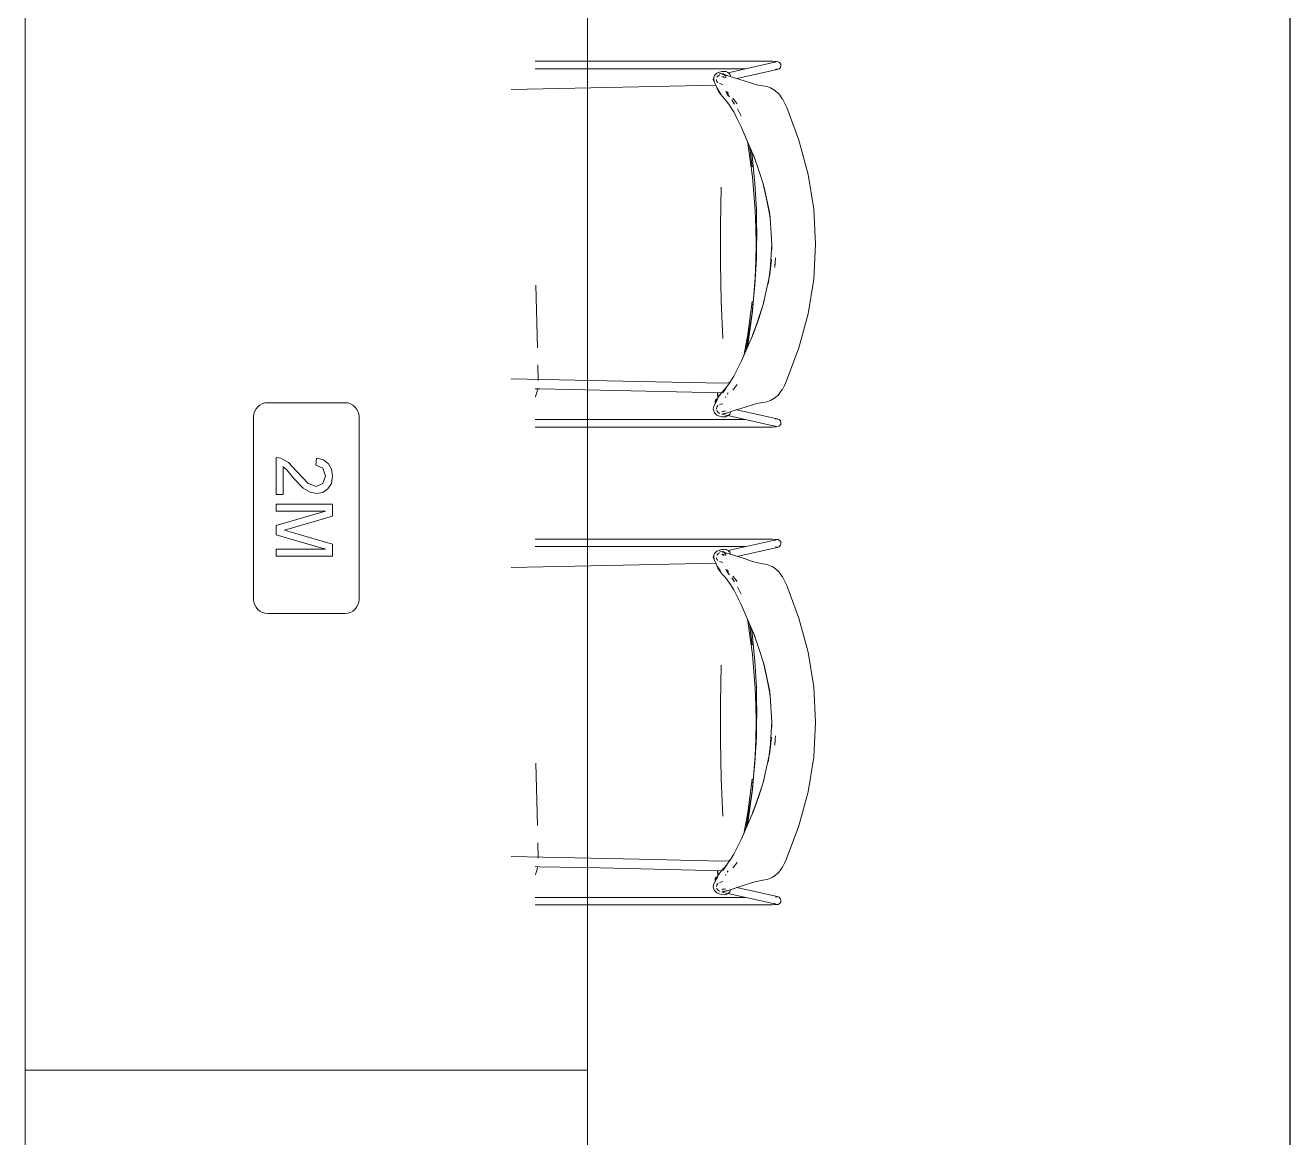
# Model space of a CAD drawing. Header units: millimetres. Extents: x 155927 to 317870, y -36033 to 97293.
# Drawn here: x 213634 to 215434, y 21722 to 23305 of the extents above; entities that cross this region are included whole.
import ezdxf

# ---------------------------------------------------------------- set-up
doc = ezdxf.new("R2010")
doc.units = ezdxf.units.MM
doc.header["$MEASUREMENT"] = 0
for name, color, linetype, lineweight in [('A-WALL', 7, 'CONTINUOUS', 9), ('G-IMPT', 8, 'CONTINUOUS', 9), ('I-FURN', 8, 'CONTINUOUS', 9)]:
    doc.layers.add(name, color=color, linetype=linetype, lineweight=lineweight)

msp = doc.modelspace()

# ---------------------------------------------------------------- linework, layer by layer
at = {"layer": 'A-WALL', "lineweight": 30}
msp.add_line((215433.8, 26805.6), (215433.8, 20199.6), dxfattribs=at)
at = {"layer": 'G-IMPT'}
for p, q in [((214359.8, 23253.6), (214684.5, 23253.6)), ((214702.9, 23252.5), (214634.7, 23237.2)), ((214684.5, 23253.6), (214690.7, 23253.6)), ((214697.9, 23253.4), (214690.7, 23253.6)), ((214703.1, 23253.1), (214697.9, 23253.4)), ((214702.9, 23252.5), (214700.7, 23251.5)), ((214700.7, 23251.5), (214700.9, 23251.7)), ((214705.6, 23252.8), (214703.1, 23253.1)), ((214705.6, 23252.8), (214707.9, 23251.6)), ((214707.9, 23251.6), (214709.4, 23249.5)), ((214659.4, 23242.8), (214359.8, 23242.8)), ((214614.7, 23231.9), (214615.2, 23233.2)), ((214615.2, 23233.2), (214618.3, 23236.4)), ((214622.5, 23237.8), (214618.3, 23236.4)), ((214618.7, 23230.8), (214620.7, 23233.1)), ((214621.3, 23233.4), (214622.9, 23234.1)), ((214622.5, 23233.8), (214621.3, 23233.4)), ((214622.2, 23236.6), (214627.8, 23235)), ((214622.2, 23236.6), (214630.1, 23234.2)), ((214622.5, 23237.8), (214625.7, 23238.8)), ((214625.5, 23235.2), (214633.6, 23233.1)), ((214625.5, 23235.2), (214632.3, 23233.4)), ((214625.7, 23238.8), (214628.5, 23238.9)), ((214628.5, 23235.8), (214626.6, 23235.4)), ((214626.9, 23235.8), (214629, 23234.4)), ((214626.9, 23235.8), (214630.1, 23234.2)), ((214627.8, 23235), (214636, 23232.4)), ((214628.5, 23238.9), (214629.8, 23239)), ((214629, 23234.4), (214630.6, 23232.6)), ((214631.5, 23238.7), (214629.8, 23239)), ((214631.6, 23230.8), (214630.6, 23232.6)), ((214631.5, 23238.7), (214634.9, 23237.1)), ((214631.5, 23238.7), (214631.8, 23238.7)), ((214631.5, 23238.7), (214634.7, 23237.2)), ((214634.9, 23237.1), (214631.8, 23238.7)), ((214633.6, 23233.1), (214632.3, 23233.4)), ((214636.5, 23235.4), (214634.7, 23237.2)), ((214634.9, 23237.1), (214634.7, 23237.2)), ((214634.7, 23237.2), (214636.8, 23235.2)), ((214636.5, 23235.4), (214634.9, 23237.1)), ((214657.2, 23225.7), (214636, 23232.4)), ((214636.9, 23235), (214636.8, 23235.2)), ((214638, 23232.7), (214636.9, 23235)), ((214638, 23232.7), (214638, 23232.6)), ((214647.1, 23228.8), (214704.4, 23241.7)), ((214702.1, 23242.4), (214704.7, 23242)), ((214702.4, 23242.3), (214704.7, 23242)), ((214704.4, 23241.7), (214707, 23242.5)), ((214707, 23242.5), (214707.2, 23242.8)), ((214709, 23244.7), (214707.2, 23242.8)), ((214709, 23244.7), (214709.8, 23246.8)), ((214709.4, 23249.5), (214709.8, 23246.8)), ((214507.6, 23216.9), (214325.8, 23213.2)), ((214617, 23219.4), (214507.6, 23216.9)), ((214613.5, 23227.6), (214614.7, 23231.9)), ((214613.5, 23227.6), (214614.8, 23224)), ((214614, 23229), (214614.8, 23224)), ((214614, 23229), (214614.5, 23224.4)), ((214614.5, 23224.4), (214617.5, 23218.4)), ((214620, 23212.3), (214617.5, 23218.4)), ((214617.9, 23227.3), (214618.1, 23225.7)), ((214618.6, 23224.8), (214618.1, 23225.7)), ((214618.6, 23224.8), (214620.1, 23223.2)), ((214621.7, 23210.5), (214619.2, 23215.1)), ((214624, 23206.8), (214619.2, 23215.1)), ((214622.1, 23221.6), (214627, 23220.2)), ((214625.6, 23232), (214628, 23230.8)), ((214625.6, 23232), (214631.1, 23230.4)), ((214626.8, 23231.8), (214628, 23230.8)), ((214626.8, 23231.8), (214628.3, 23230.3)), ((214628.3, 23230.3), (214627.4, 23231.4)), ((214669.2, 23221.8), (214657.2, 23225.7)), ((214674.8, 23220.1), (214669.2, 23221.8)), ((214674.8, 23220.1), (214684, 23218.5)), ((214684, 23218.5), (214690, 23217.4)), ((214690, 23217.4), (214695, 23215.6)), ((214696, 23215.1), (214695, 23215.6)), ((214700.2, 23212.6), (214695, 23215.6)), ((214697.3, 23214.4), (214695, 23215.6)), ((214696, 23215.1), (214700.2, 23212.6)), ((214699.8, 23212.9), (214697.3, 23214.4)), ((214620, 23212.3), (214621.9, 23209.2)), ((214621.7, 23210.5), (214624, 23206.8)), ((214621.9, 23209.2), (214626.2, 23203.8)), ((214626.2, 23203.8), (214629.1, 23200.6)), ((214632.2, 23196.8), (214629.1, 23200.6)), ((214632.8, 23207.6), (214631.1, 23210.8)), ((214631.1, 23210.8), (214633.1, 23207)), ((214632.2, 23196.8), (214637.6, 23189.5)), ((214632.8, 23207.6), (214633.1, 23207)), ((214632.8, 23207.6), (214634.1, 23205.4)), ((214632.8, 23207.6), (214634.5, 23204.8)), ((214632.9, 23209.9), (214635, 23207.5)), ((214634.1, 23205.4), (214634.5, 23204.8)), ((214636.1, 23203.2), (214634.4, 23205.7)), ((214634.4, 23205.7), (214636.4, 23202.7)), ((214636.1, 23203.2), (214636.4, 23202.7)), ((214639.7, 23198.4), (214643.7, 23192.5)), ((214639.7, 23198.4), (214642.4, 23194.4)), ((214641.5, 23200.9), (214641.9, 23200.4)), ((214647.2, 23193.1), (214641.9, 23200.4)), ((214700.2, 23212.6), (214699.8, 23212.9)), ((214700.2, 23212.6), (214702.2, 23211.1)), ((214702.2, 23211.1), (214704.1, 23209.4)), ((214704.7, 23208.9), (214704.1, 23209.4)), ((214704.7, 23208.9), (214706.5, 23207)), ((214708.2, 23205), (214706.5, 23207)), ((214708.2, 23205), (214711.6, 23200.1)), ((214711.8, 23199.8), (214711.6, 23200.1)), ((214711.8, 23199.8), (214714.9, 23194.2)), ((214637.1, 23190.2), (214637.6, 23189.5)), ((214637.1, 23190.2), (214642.5, 23181.3)), ((214643.7, 23192.5), (214642.4, 23194.4)), ((214647.9, 23170.8), (214642.5, 23181.3)), ((214647.7, 23185.6), (214653.2, 23175.3)), ((214647.7, 23185.6), (214648.2, 23184.7)), ((214653.2, 23175.3), (214648.2, 23184.7)), ((214717.9, 23187.7), (214714.9, 23194.2)), ((214735.4, 23141), (214717.9, 23187.7)), ((214653.2, 23160.2), (214647.9, 23170.8)), ((214653.2, 23160.2), (214673.1, 23113.8)), ((214662.8, 23136.5), (214662.3, 23139.1)), ((214669.2, 23089.2), (214662.8, 23136.5)), ((214664.9, 23132.9), (214669, 23103.2)), ((214664.9, 23132.9), (214669, 23103.2)), ((214667.4, 23127), (214668.6, 23119.4)), ((214735.4, 23141), (214748.4, 23092.5)), ((214672.7, 23079.6), (214668.6, 23119.4)), ((214679.1, 23095.2), (214670.5, 23120.3)), ((214670.5, 23120.3), (214673.1, 23113.8)), ((214669.2, 23089.2), (214673, 23041.3)), ((214679.1, 23095.2), (214684.3, 23079)), ((214748.4, 23092.5), (214756.5, 23043.1)), ((214624.8, 23074.2), (214623.8, 23020.3)), ((214672.7, 23079.6), (214674.8, 23042.6)), ((214686.5, 23072.1), (214684.3, 23079)), ((214684.6, 23079.1), (214686.5, 23072.1)), ((214684.6, 23079.1), (214693.9, 23036.6)), ((214693.5, 23036.6), (214686.5, 23072.1)), ((214686.5, 23072.1), (214693.9, 23036.6)), ((214673, 23041.3), (214673.9, 23017.3)), ((214675.1, 23026.3), (214674.8, 23042.6)), ((214694.6, 23030.2), (214693.5, 23036.6)), ((214759.1, 22993.2), (214756.5, 23043.1)), ((214623.8, 22966.2), (214623.8, 23020.3)), ((214674.3, 22993.2), (214673.9, 23017.3)), ((214675.1, 23026.3), (214675.5, 23007.4)), ((214694.4, 23030.2), (214694.1, 23034.3)), ((214694.6, 23030.2), (214694.2, 23033.7)), ((214694.4, 23030.2), (214696.8, 22993.2)), ((214675.1, 22988.6), (214675.5, 23007.4)), ((214673.9, 22969.1), (214674.3, 22993.2)), ((214674.8, 22972.3), (214675.1, 22988.6)), ((214696.9, 22993.2), (214694.6, 22956.3)), ((214696.9, 22993.2), (214696.8, 22985.8)), ((214696.8, 22993.2), (214696.8, 22985.8)), ((214759.1, 22993.2), (214756.5, 22943.3)), ((214623.8, 22966.2), (214624.8, 22912.3)), ((214672.7, 22935.2), (214674.8, 22972.3)), ((214673, 22945.1), (214673.9, 22969.1)), ((214693.9, 22949.8), (214696.3, 22971.5)), ((214696.3, 22971.5), (214695.1, 22961.2)), ((214701.1, 22960.1), (214701.8, 22973.7)), ((214701.6, 22969.8), (214701.1, 22960.1)), ((214673, 22945.1), (214669.2, 22897.3)), ((214693.9, 22949.8), (214684.6, 22907.3)), ((214691.4, 22936.1), (214693.5, 22950.2)), ((214693.5, 22950.2), (214695.1, 22961.2)), ((214693.9, 22949.8), (214695.1, 22961.2)), ((214694.6, 22956.3), (214695.1, 22961.2)), ((214363.2, 22845.8), (214361.1, 22934.7)), ((214668.6, 22895.5), (214672.7, 22935.2)), ((214691.4, 22936.1), (214692.7, 22943.2)), ((214748.4, 22893.9), (214756.5, 22943.3)), ((214626.9, 22859.1), (214624.8, 22912.3)), ((214662.5, 22864.5), (214669, 22911.7)), ((214669, 22911.7), (214662.5, 22864.4)), ((214686, 22912.5), (214684.4, 22907.3)), ((214684.6, 22907.3), (214686, 22912.5)), ((214662.7, 22856.3), (214668.6, 22895.5)), ((214669.2, 22897.3), (214662.8, 22850)), ((214670.5, 22866.2), (214684.6, 22907.3)), ((214684.6, 22907.3), (214678.5, 22887.6)), ((214678.5, 22887.6), (214684.4, 22907.3)), ((214748.4, 22893.9), (214735.4, 22845.5)), ((214670.4, 22866.2), (214678.5, 22887.6)), ((214670.5, 22866.2), (214678.5, 22887.6)), ((214670.5, 22866.2), (214653.3, 22826.2)), ((214662.5, 22864.5), (214656.8, 22834.3)), ((214656.8, 22834.3), (214662.5, 22864.4)), ((214662.7, 22856.3), (214659.8, 22841.2)), ((214668.3, 22860.4), (214670.5, 22866.2)), ((214668.3, 22860.4), (214670.4, 22866.2)), ((214662.8, 22850), (214662.2, 22846.8)), ((214735.4, 22845.5), (214717.8, 22798.6)), ((214364.2, 22799.3), (214363.7, 22821.5)), ((214647.9, 22815.6), (214653.2, 22826.2)), ((214657.4, 22835.5), (214653.2, 22826.2)), ((214657.4, 22835.5), (214653.3, 22826.2)), ((214325.6, 22801.7), (214507.6, 22798)), ((214642.5, 22805.2), (214637.1, 22796.2)), ((214647.9, 22815.6), (214642.5, 22805.2)), ((214360.1, 22787.4), (214366.4, 22787.3)), ((214363, 22783.3), (214361.1, 22777.7)), ((214363.5, 22787.4), (214363, 22783.3)), ((214366.4, 22787.3), (214452.9, 22785.5)), ((214625.9, 22781.6), (214452.9, 22785.5)), ((214626.4, 22795.3), (214507.6, 22798)), ((214621.9, 22777.2), (214626.2, 22782.7)), ((214629.1, 22785.9), (214626.2, 22782.7)), ((214634.8, 22795.8), (214626.4, 22795.3)), ((214627.1, 22781.8), (214632.7, 22790.1)), ((214627.1, 22781.8), (214632.2, 22789.6)), ((214629.1, 22785.9), (214632.7, 22790.1)), ((214632.2, 22789.6), (214637.6, 22796.9)), ((214637.7, 22796.4), (214634.8, 22795.8)), ((214637.6, 22796.9), (214637.1, 22796.2)), ((214641.5, 22785.5), (214641.9, 22786)), ((214641.9, 22786), (214647.2, 22793.3)), ((214711.6, 22786.3), (214708.2, 22781.5)), ((214711.6, 22786.3), (214711.8, 22786.6)), ((214714.9, 22792.3), (214711.8, 22786.6)), ((214717.8, 22798.6), (214714.9, 22792.3)), ((214361.1, 22777.7), (214360.2, 22775.6)), ((214614.4, 22762.9), (214618.8, 22771.3)), ((214620, 22774.1), (214617.8, 22769.3)), ((214617.8, 22769.3), (214618.8, 22771.3)), ((214619.5, 22781.8), (214619.8, 22773.8)), ((214620.2, 22774.5), (214619.9, 22781.8)), ((214620.2, 22774.5), (214619.9, 22781.8)), ((214620, 22774.1), (214621.9, 22777.2)), ((214622.2, 22764.9), (214627, 22766.2)), ((214631.4, 22776.3), (214630.8, 22774.9)), ((214633.1, 22779.5), (214634.1, 22781.1)), ((214634.5, 22781.6), (214634.1, 22781.1)), ((214657.2, 22760.8), (214669.2, 22764.6)), ((214674.8, 22766.3), (214669.2, 22764.6)), ((214684, 22767.9), (214674.8, 22766.3)), ((214684, 22767.9), (214690, 22769)), ((214695, 22770.8), (214690, 22769)), ((214695, 22770.8), (214697.3, 22772)), ((214699.8, 22773.6), (214697.3, 22772)), ((214700.2, 22773.8), (214699.8, 22773.6)), ((214700.2, 22773.8), (214702.2, 22775.3)), ((214702.2, 22775.3), (214704.7, 22777.5)), ((214704.7, 22777.5), (214706.5, 22779.4)), ((214708.2, 22781.5), (214706.5, 22779.4)), ((214614.4, 22762.9), (214613.5, 22758.8)), ((214614.7, 22754.6), (214613.5, 22758.8)), ((214615.2, 22753.2), (214614.7, 22754.6)), ((214618.3, 22750), (214615.2, 22753.2)), ((214617.8, 22758.5), (214617.9, 22759.1)), ((214618.3, 22761.1), (214617.9, 22759.1)), ((214618.6, 22761.7), (214618.3, 22761.1)), ((214619.5, 22755), (214618.3, 22756.6)), ((214618.3, 22756.6), (214619.1, 22755.5)), ((214618.3, 22750), (214622.5, 22748.6)), ((214618.5, 22756), (214620.7, 22753.4)), ((214618.6, 22761.7), (214620.2, 22763.5)), ((214619.5, 22755), (214619.1, 22755.5)), ((214622.5, 22752.6), (214621.3, 22753.1)), ((214623, 22752.3), (214621.3, 22753.1)), ((214625.7, 22747.7), (214622.5, 22748.6)), ((214625.5, 22754.5), (214631.1, 22756)), ((214625.5, 22754.5), (214627.6, 22755.4)), ((214625.5, 22751.3), (214633.6, 22753.3)), ((214633, 22753.1), (214625.5, 22751.3)), ((214625.7, 22747.7), (214629.8, 22747.4)), ((214626.5, 22751.1), (214628.5, 22750.7)), ((214627.9, 22755.7), (214626.8, 22754.7)), ((214626.8, 22754.7), (214627.6, 22755.4)), ((214630.1, 22752.2), (214626.9, 22750.7)), ((214629, 22752), (214626.9, 22750.7)), ((214627.9, 22755.7), (214627.3, 22755)), ((214627.8, 22751.4), (214633.6, 22753.3)), ((214630.1, 22752.2), (214627.8, 22751.4)), ((214631.5, 22747.7), (214629.8, 22747.4)), ((214629.9, 22750.3), (214702.9, 22733.9)), ((214631.5, 22747.7), (214631.8, 22747.8)), ((214631.8, 22747.8), (214634.7, 22749.2)), ((214633, 22753.1), (214644.7, 22756.9)), ((214634.9, 22749.4), (214634.7, 22749.2)), ((214634.9, 22749.4), (214636.8, 22751.3)), ((214638, 22753.8), (214636.8, 22751.3)), ((214638, 22753.7), (214636.8, 22751.3)), ((214636.9, 22751.5), (214636.8, 22751.3)), ((214636.9, 22751.5), (214638, 22753.8)), ((214638, 22753.7), (214638, 22753.8)), ((214644.7, 22756.9), (214657.2, 22760.8)), ((214704.4, 22744.7), (214646.9, 22757.6)), ((214360.1, 22743.7), (214659.4, 22743.7)), ((214360.1, 22732.8), (214684.5, 22732.8)), ((214690.7, 22732.9), (214684.5, 22732.8)), ((214690.7, 22732.9), (214697.9, 22733)), ((214697.9, 22733), (214703.1, 22733.3)), ((214702.9, 22733.9), (214700.7, 22734.9)), ((214700.9, 22734.7), (214700.7, 22734.9)), ((214702.1, 22744), (214704.7, 22744.5)), ((214702.4, 22744.2), (214704.7, 22744.5)), ((214703.1, 22733.3), (214705.6, 22733.6)), ((214704.4, 22744.7), (214707, 22743.9)), ((214705.6, 22733.6), (214707.9, 22734.8)), ((214708.7, 22742.1), (214707, 22743.9)), ((214707, 22743.9), (214707.2, 22743.6)), ((214707.9, 22734.8), (214709.4, 22737)), ((214708.7, 22742.1), (214709, 22741.8)), ((214709.8, 22739.6), (214709, 22741.8)), ((214709.8, 22739.6), (214709.4, 22737)), ((214359.8, 22573.6), (214684.5, 22573.6)), ((214702.9, 22572.5), (214634.7, 22557.2)), ((214684.5, 22573.6), (214690.7, 22573.6)), ((214697.9, 22573.4), (214690.7, 22573.6)), ((214703.1, 22573.1), (214697.9, 22573.4)), ((214702.9, 22572.5), (214700.7, 22571.5)), ((214700.7, 22571.5), (214700.9, 22571.7)), ((214705.6, 22572.8), (214703.1, 22573.1)), ((214705.6, 22572.8), (214707.9, 22571.6)), ((214707.9, 22571.6), (214709.4, 22569.5)), ((214709, 22564.7), (214709.8, 22566.8)), ((214709.4, 22569.5), (214709.8, 22566.8)), ((214659.4, 22562.8), (214359.8, 22562.8)), ((214613.5, 22547.6), (214614.7, 22551.9)), ((214614, 22549), (214614.8, 22544)), ((214614, 22549), (214614.5, 22544.4)), ((214614.7, 22551.9), (214615.2, 22553.2)), ((214615.2, 22553.2), (214618.3, 22556.4)), ((214622.5, 22557.8), (214618.3, 22556.4)), ((214618.7, 22550.8), (214620.7, 22553.1)), ((214621.3, 22553.4), (214622.9, 22554.1)), ((214622.5, 22553.8), (214621.3, 22553.4)), ((214622.2, 22556.6), (214627.8, 22555)), ((214622.2, 22556.6), (214630.1, 22554.2)), ((214622.5, 22557.8), (214625.7, 22558.8)), ((214625.5, 22555.2), (214633.6, 22553.1)), ((214625.5, 22555.2), (214632.3, 22553.4)), ((214625.6, 22552), (214628, 22550.8)), ((214625.6, 22552), (214631.1, 22550.4)), ((214625.7, 22558.8), (214628.5, 22558.9)), ((214628.5, 22555.8), (214626.6, 22555.4)), ((214626.8, 22551.8), (214628, 22550.8)), ((214626.8, 22551.8), (214628.3, 22550.3)), ((214626.9, 22555.8), (214629, 22554.4)), ((214626.9, 22555.8), (214630.1, 22554.2)), ((214628.3, 22550.3), (214627.4, 22551.4)), ((214627.8, 22555), (214636, 22552.4)), ((214628.5, 22558.9), (214629.8, 22559)), ((214629, 22554.4), (214630.6, 22552.6)), ((214631.5, 22558.7), (214629.8, 22559)), ((214631.6, 22550.8), (214630.6, 22552.6)), ((214631.5, 22558.7), (214634.9, 22557.1)), ((214631.5, 22558.7), (214631.8, 22558.7)), ((214631.5, 22558.7), (214634.7, 22557.2)), ((214634.9, 22557.1), (214631.8, 22558.7)), ((214633.6, 22553.1), (214632.3, 22553.4)), ((214636.5, 22555.4), (214634.7, 22557.2)), ((214634.9, 22557.1), (214634.7, 22557.2)), ((214634.7, 22557.2), (214636.8, 22555.2)), ((214636.5, 22555.4), (214634.9, 22557.1)), ((214657.2, 22545.7), (214636, 22552.4)), ((214636.9, 22555), (214636.8, 22555.2)), ((214638, 22552.7), (214636.9, 22555)), ((214638, 22552.7), (214638, 22552.6)), ((214647.1, 22548.8), (214704.4, 22561.7)), ((214702.1, 22562.4), (214704.7, 22562)), ((214702.4, 22562.3), (214704.7, 22562)), ((214704.4, 22561.7), (214707, 22562.5)), ((214707, 22562.5), (214707.2, 22562.8)), ((214709, 22564.7), (214707.2, 22562.8)), ((214507.6, 22536.9), (214325.8, 22533.2)), ((214617, 22539.4), (214507.6, 22536.9)), ((214613.5, 22547.6), (214614.8, 22544)), ((214614.5, 22544.4), (214617.5, 22538.4)), ((214620, 22532.3), (214617.5, 22538.4)), ((214617.9, 22547.3), (214618.1, 22545.7)), ((214618.6, 22544.8), (214618.1, 22545.7)), ((214618.6, 22544.8), (214620.1, 22543.2)), ((214621.7, 22530.5), (214619.2, 22535.1)), ((214624, 22526.8), (214619.2, 22535.1)), ((214620, 22532.3), (214621.9, 22529.2)), ((214621.7, 22530.5), (214624, 22526.8)), ((214622.1, 22541.6), (214627, 22540.2)), ((214632.8, 22527.6), (214631.1, 22530.8)), ((214631.1, 22530.8), (214633.1, 22527)), ((214669.2, 22541.8), (214657.2, 22545.7)), ((214674.8, 22540.1), (214669.2, 22541.8)), ((214674.8, 22540.1), (214684, 22538.5)), ((214684, 22538.5), (214690, 22537.4)), ((214690, 22537.4), (214695, 22535.6)), ((214696, 22535.1), (214695, 22535.6)), ((214700.2, 22532.6), (214695, 22535.6)), ((214697.3, 22534.4), (214695, 22535.6)), ((214696, 22535.1), (214700.2, 22532.6)), ((214699.8, 22532.9), (214697.3, 22534.4)), ((214700.2, 22532.6), (214699.8, 22532.9)), ((214700.2, 22532.6), (214702.2, 22531.1)), ((214702.2, 22531.1), (214704.1, 22529.4)), ((214621.9, 22529.2), (214626.2, 22523.8)), ((214626.2, 22523.8), (214629.1, 22520.6)), ((214632.2, 22516.8), (214629.1, 22520.6)), ((214632.2, 22516.8), (214637.6, 22509.5)), ((214632.8, 22527.6), (214633.1, 22527)), ((214632.8, 22527.6), (214634.1, 22525.4)), ((214632.8, 22527.6), (214634.5, 22524.8)), ((214632.9, 22529.9), (214635, 22527.5)), ((214634.1, 22525.4), (214634.5, 22524.8)), ((214636.1, 22523.2), (214634.4, 22525.7)), ((214634.4, 22525.7), (214636.4, 22522.7)), ((214636.1, 22523.2), (214636.4, 22522.7)), ((214639.7, 22518.4), (214643.7, 22512.5)), ((214639.7, 22518.4), (214642.4, 22514.4)), ((214641.5, 22520.9), (214641.9, 22520.4)), ((214647.2, 22513.1), (214641.9, 22520.4)), ((214643.7, 22512.5), (214642.4, 22514.4)), ((214704.7, 22528.9), (214704.1, 22529.4)), ((214704.7, 22528.9), (214706.5, 22527)), ((214708.2, 22525), (214706.5, 22527)), ((214708.2, 22525), (214711.6, 22520.1)), ((214711.8, 22519.8), (214711.6, 22520.1)), ((214711.8, 22519.8), (214714.9, 22514.2)), ((214717.9, 22507.7), (214714.9, 22514.2)), ((214637.1, 22510.2), (214637.6, 22509.5)), ((214637.1, 22510.2), (214642.5, 22501.3)), ((214647.9, 22490.8), (214642.5, 22501.3)), ((214647.7, 22505.6), (214653.2, 22495.3)), ((214647.7, 22505.6), (214648.2, 22504.7)), ((214653.2, 22495.3), (214648.2, 22504.7)), ((214735.4, 22461), (214717.9, 22507.7)), ((214653.2, 22480.2), (214647.9, 22490.8)), ((214653.2, 22480.2), (214673.1, 22433.8)), ((214662.8, 22456.5), (214662.3, 22459.1)), ((214735.4, 22461), (214748.4, 22412.5)), ((214669.2, 22409.2), (214662.8, 22456.5)), ((214664.9, 22452.9), (214669, 22423.2)), ((214664.9, 22452.9), (214669, 22423.2)), ((214667.4, 22447), (214668.6, 22439.4)), ((214672.7, 22399.6), (214668.6, 22439.4)), ((214679.1, 22415.2), (214670.5, 22440.3)), ((214670.5, 22440.3), (214673.1, 22433.8)), ((214669.2, 22409.2), (214673, 22361.3)), ((214679.1, 22415.2), (214684.3, 22399)), ((214748.4, 22412.5), (214756.5, 22363.1)), ((214624.8, 22394.2), (214623.8, 22340.3)), ((214672.7, 22399.6), (214674.8, 22362.6)), ((214686.5, 22392.1), (214684.3, 22399)), ((214684.6, 22399.1), (214686.5, 22392.1)), ((214684.6, 22399.1), (214693.9, 22356.6)), ((214693.5, 22356.6), (214686.5, 22392.1)), ((214686.5, 22392.1), (214693.9, 22356.6)), ((214673, 22361.3), (214673.9, 22337.3)), ((214675.1, 22346.3), (214674.8, 22362.6)), ((214694.6, 22350.2), (214693.5, 22356.6)), ((214694.4, 22350.2), (214694.1, 22354.3)), ((214694.6, 22350.2), (214694.2, 22353.7)), ((214759.1, 22313.2), (214756.5, 22363.1)), ((214623.8, 22286.2), (214623.8, 22340.3)), ((214674.3, 22313.2), (214673.9, 22337.3)), ((214675.1, 22346.3), (214675.5, 22327.4)), ((214694.4, 22350.2), (214696.8, 22313.2)), ((214675.1, 22308.6), (214675.5, 22327.4)), ((214673.9, 22289.1), (214674.3, 22313.2)), ((214674.8, 22292.3), (214675.1, 22308.6)), ((214696.9, 22313.2), (214694.6, 22276.3)), ((214696.9, 22313.2), (214696.8, 22305.8)), ((214696.8, 22313.2), (214696.8, 22305.8)), ((214759.1, 22313.2), (214756.5, 22263.3)), ((214623.8, 22286.2), (214624.8, 22232.3)), ((214672.7, 22255.2), (214674.8, 22292.3)), ((214673, 22265.1), (214673.9, 22289.1)), ((214693.5, 22270.2), (214695.1, 22281.2)), ((214693.9, 22269.8), (214696.3, 22291.5)), ((214693.9, 22269.8), (214695.1, 22281.2)), ((214694.6, 22276.3), (214695.1, 22281.2)), ((214696.3, 22291.5), (214695.1, 22281.2)), ((214701.1, 22280.1), (214701.8, 22293.7)), ((214701.6, 22289.8), (214701.1, 22280.1)), ((214673, 22265.1), (214669.2, 22217.3)), ((214693.9, 22269.8), (214684.6, 22227.3)), ((214691.4, 22256.1), (214693.5, 22270.2)), ((214691.4, 22256.1), (214692.7, 22263.2)), ((214748.4, 22213.9), (214756.5, 22263.3)), ((214363.2, 22165.8), (214361.1, 22254.7)), ((214668.6, 22215.5), (214672.7, 22255.2)), ((214626.9, 22179.1), (214624.8, 22232.3)), ((214662.5, 22184.5), (214669, 22231.7)), ((214669, 22231.7), (214662.5, 22184.4)), ((214670.5, 22186.2), (214684.6, 22227.3)), ((214684.6, 22227.3), (214678.5, 22207.6)), ((214678.5, 22207.6), (214684.4, 22227.3)), ((214686, 22232.5), (214684.4, 22227.3)), ((214684.6, 22227.3), (214686, 22232.5)), ((214662.7, 22176.3), (214668.6, 22215.5)), ((214669.2, 22217.3), (214662.8, 22170)), ((214670.4, 22186.2), (214678.5, 22207.6)), ((214670.5, 22186.2), (214678.5, 22207.6)), ((214748.4, 22213.9), (214735.4, 22165.5)), ((214670.5, 22186.2), (214653.3, 22146.2)), ((214662.5, 22184.5), (214656.8, 22154.3)), ((214656.8, 22154.3), (214662.5, 22184.4)), ((214662.7, 22176.3), (214659.8, 22161.2)), ((214668.3, 22180.4), (214670.5, 22186.2)), ((214668.3, 22180.4), (214670.4, 22186.2)), ((214657.4, 22155.5), (214653.2, 22146.2)), ((214657.4, 22155.5), (214653.3, 22146.2)), ((214662.8, 22170), (214662.2, 22166.8)), ((214735.4, 22165.5), (214717.8, 22118.6)), ((214364.2, 22119.3), (214363.7, 22141.5)), ((214647.9, 22135.6), (214642.5, 22125.2)), ((214647.9, 22135.6), (214653.2, 22146.2)), ((214325.6, 22121.7), (214507.6, 22118)), ((214626.4, 22115.3), (214507.6, 22118)), ((214632.2, 22109.6), (214637.6, 22116.9)), ((214642.5, 22125.2), (214637.1, 22116.2)), ((214637.6, 22116.9), (214637.1, 22116.2)), ((214717.8, 22118.6), (214714.9, 22112.3)), ((214360.1, 22107.4), (214366.4, 22107.3)), ((214363, 22103.3), (214361.1, 22097.7)), ((214363.5, 22107.4), (214363, 22103.3)), ((214366.4, 22107.3), (214452.9, 22105.5)), ((214625.9, 22101.6), (214452.9, 22105.5)), ((214619.5, 22101.8), (214619.8, 22093.8)), ((214620.2, 22094.5), (214619.9, 22101.8)), ((214620.2, 22094.5), (214619.9, 22101.8)), ((214621.9, 22097.2), (214626.2, 22102.7)), ((214629.1, 22105.9), (214626.2, 22102.7)), ((214634.8, 22115.8), (214626.4, 22115.3)), ((214627.1, 22101.8), (214632.7, 22110.1)), ((214627.1, 22101.8), (214632.2, 22109.6)), ((214629.1, 22105.9), (214632.7, 22110.1)), ((214633.1, 22099.5), (214634.1, 22101.1)), ((214634.5, 22101.6), (214634.1, 22101.1)), ((214637.7, 22116.4), (214634.8, 22115.8)), ((214641.5, 22105.5), (214641.9, 22106)), ((214641.9, 22106), (214647.2, 22113.3)), ((214704.7, 22097.5), (214706.5, 22099.4)), ((214708.2, 22101.5), (214706.5, 22099.4)), ((214711.6, 22106.3), (214708.2, 22101.5)), ((214711.6, 22106.3), (214711.8, 22106.6)), ((214714.9, 22112.3), (214711.8, 22106.6)), ((214361.1, 22097.7), (214360.2, 22095.6)), ((214614.4, 22082.9), (214613.5, 22078.8)), ((214614.4, 22082.9), (214618.8, 22091.3)), ((214620, 22094.1), (214617.8, 22089.3)), ((214617.8, 22089.3), (214618.8, 22091.3)), ((214618.3, 22081.1), (214617.9, 22079.1)), ((214618.6, 22081.7), (214618.3, 22081.1)), ((214618.6, 22081.7), (214620.2, 22083.5)), ((214620, 22094.1), (214621.9, 22097.2)), ((214622.2, 22084.9), (214627, 22086.2)), ((214631.4, 22096.3), (214630.8, 22094.9)), ((214644.7, 22076.9), (214657.2, 22080.8)), ((214657.2, 22080.8), (214669.2, 22084.6)), ((214674.8, 22086.3), (214669.2, 22084.6)), ((214684, 22087.9), (214674.8, 22086.3)), ((214684, 22087.9), (214690, 22089)), ((214695, 22090.8), (214690, 22089)), ((214695, 22090.8), (214697.3, 22092)), ((214699.8, 22093.6), (214697.3, 22092)), ((214700.2, 22093.8), (214699.8, 22093.6)), ((214700.2, 22093.8), (214702.2, 22095.3)), ((214702.2, 22095.3), (214704.7, 22097.5)), ((214360.1, 22063.7), (214659.4, 22063.7)), ((214614.7, 22074.6), (214613.5, 22078.8)), ((214615.2, 22073.2), (214614.7, 22074.6)), ((214618.3, 22070), (214615.2, 22073.2)), ((214617.8, 22078.5), (214617.9, 22079.1)), ((214619.5, 22075), (214618.3, 22076.6)), ((214618.3, 22076.6), (214619.1, 22075.5)), ((214618.3, 22070), (214622.5, 22068.6)), ((214618.5, 22076), (214620.7, 22073.4)), ((214619.5, 22075), (214619.1, 22075.5)), ((214622.5, 22072.6), (214621.3, 22073.1)), ((214623, 22072.3), (214621.3, 22073.1)), ((214625.7, 22067.7), (214622.5, 22068.6)), ((214625.5, 22074.5), (214631.1, 22076)), ((214625.5, 22074.5), (214627.6, 22075.4)), ((214625.5, 22071.3), (214633.6, 22073.3)), ((214633, 22073.1), (214625.5, 22071.3)), ((214625.7, 22067.7), (214629.8, 22067.4)), ((214626.5, 22071.1), (214628.5, 22070.7)), ((214627.9, 22075.7), (214626.8, 22074.7)), ((214626.8, 22074.7), (214627.6, 22075.4)), ((214630.1, 22072.2), (214626.9, 22070.7)), ((214629, 22072), (214626.9, 22070.7)), ((214627.9, 22075.7), (214627.3, 22075)), ((214627.8, 22071.4), (214633.6, 22073.3)), ((214630.1, 22072.2), (214627.8, 22071.4)), ((214631.5, 22067.7), (214629.8, 22067.4)), ((214629.9, 22070.3), (214702.9, 22053.9)), ((214631.5, 22067.7), (214631.8, 22067.8)), ((214631.8, 22067.8), (214634.7, 22069.2)), ((214633, 22073.1), (214644.7, 22076.9)), ((214634.9, 22069.4), (214634.7, 22069.2)), ((214634.9, 22069.4), (214636.8, 22071.3)), ((214638, 22073.8), (214636.8, 22071.3)), ((214638, 22073.7), (214636.8, 22071.3)), ((214636.9, 22071.5), (214636.8, 22071.3)), ((214636.9, 22071.5), (214638, 22073.8)), ((214638, 22073.7), (214638, 22073.8)), ((214704.4, 22064.7), (214646.9, 22077.6)), ((214702.1, 22064), (214704.7, 22064.5)), ((214702.4, 22064.2), (214704.7, 22064.5)), ((214704.4, 22064.7), (214707, 22063.9)), ((214708.7, 22062.1), (214707, 22063.9)), ((214707, 22063.9), (214707.2, 22063.6)), ((214360.1, 22052.8), (214684.5, 22052.8)), ((214690.7, 22052.9), (214684.5, 22052.8)), ((214690.7, 22052.9), (214697.9, 22053)), ((214697.9, 22053), (214703.1, 22053.3)), ((214702.9, 22053.9), (214700.7, 22054.9)), ((214700.9, 22054.7), (214700.7, 22054.9)), ((214703.1, 22053.3), (214705.6, 22053.6)), ((214705.6, 22053.6), (214707.9, 22054.8)), ((214707.9, 22054.8), (214709.4, 22057)), ((214708.7, 22062.1), (214709, 22061.8)), ((214709.8, 22059.6), (214709, 22061.8)), ((214709.8, 22059.6), (214709.4, 22057))]:
    msp.add_line(p, q, dxfattribs=at)
at = {"layer": 'I-FURN'}
for p, q in [((213634.3, 23417.7), (213634.3, 21817.6)), ((214434.3, 21817.6), (214434.3, 23417.7)), ((214089.3, 22767.6), (213979.3, 22767.6)), ((214618.5, 22773), (214615.9, 22768)), ((214615.9, 22768), (214617.6, 22772.2)), ((214615.9, 22768), (214616.8, 22771.3)), ((214615.9, 22768), (214616.3, 22770.2)), ((214615.9, 22768), (214616, 22769.1)), ((214616.5, 22766.4), (214615.9, 22768)), ((214616, 22769.1), (214616.3, 22770.2)), ((214616.3, 22770.2), (214616.8, 22771.3)), ((214617.6, 22772.2), (214616.8, 22771.3)), ((214618.5, 22773), (214617.6, 22772.2)), ((214618.5, 22773), (214617.8, 22769.2)), ((214618.5, 22773), (214618.3, 22770.4)), ((214618.5, 22773), (214619.7, 22773.2)), ((214618.5, 22773), (214618.8, 22771.6)), ((214618.5, 22773), (214618.5, 22771)), ((214618.5, 22773), (214618.7, 22771.3)), ((213959.3, 22747.6), (213959.3, 22487.6)), ((214109.3, 22487.6), (214109.3, 22747.6)), ((213998, 22688.7), (213991.1, 22689.8)), ((213991.1, 22689.8), (213991.1, 22637.1)), ((214008.7, 22682.6), (213998, 22688.7)), ((214001.1, 22637.1), (214001.1, 22676.5)), ((214001.1, 22676.5), (214006.3, 22672)), ((214020.3, 22670), (214008.7, 22682.6)), ((214048.9, 22688.6), (214047.6, 22678.5)), ((214047.6, 22678.5), (214057.8, 22674.3)), ((214058.6, 22686.1), (214048.9, 22688.6)), ((214065.7, 22680.8), (214058.6, 22686.1)), ((214070, 22673), (214065.7, 22680.8)), ((214006.3, 22672), (214015.9, 22660.4)), ((214015.9, 22660.4), (214029.7, 22646)), ((214037.1, 22652.7), (214020.3, 22670)), ((214061.4, 22663.1), (214057.7, 22652.5)), ((214057.8, 22674.3), (214061.4, 22663.1)), ((214069.9, 22652.8), (214071.5, 22662.9)), ((214071.5, 22662.9), (214070, 22673)), ((214029.7, 22646), (214039.5, 22640.1)), ((214048.5, 22648.4), (214037.1, 22652.7)), ((214039.5, 22640.1), (214049.1, 22638.3)), ((214057.7, 22652.5), (214048.5, 22648.4)), ((214049.1, 22638.3), (214057.8, 22640)), ((214057.8, 22640), (214065, 22644.9)), ((214065, 22644.9), (214069.9, 22652.8)), ((213991.1, 22637.1), (214001.1, 22637.1)), ((213991.1, 22623.3), (213991.1, 22613.2)), ((214071.5, 22623.3), (213991.1, 22623.3)), ((214071.5, 22606), (214071.5, 22623.3)), ((213991.1, 22613.2), (214061.4, 22613.2)), ((214061.4, 22613.2), (213991.1, 22593)), ((214014.8, 22589.5), (214071.5, 22606)), ((213991.1, 22593), (213991.1, 22579.4)), ((214003, 22586.2), (214014.8, 22589.5)), ((214015.8, 22582.6), (214003, 22586.2)), ((213991.1, 22579.4), (214061.4, 22559.2)), ((214071.5, 22566.5), (214015.8, 22582.6)), ((214061.4, 22559.2), (213991.1, 22559.2)), ((213991.1, 22559.2), (213991.1, 22549.2)), ((213991.1, 22549.2), (214071.5, 22549.2)), ((214071.5, 22549.2), (214071.5, 22566.5)), ((213979.3, 22467.6), (214089.3, 22467.6)), ((214618.5, 22093), (214615.9, 22088)), ((214615.9, 22088), (214617.6, 22092.2)), ((214615.9, 22088), (214616.8, 22091.3)), ((214615.9, 22088), (214616.3, 22090.2)), ((214615.9, 22088), (214616, 22089.1)), ((214616.5, 22086.4), (214615.9, 22088)), ((214616, 22089.1), (214616.3, 22090.2)), ((214616.3, 22090.2), (214616.8, 22091.3)), ((214617.6, 22092.2), (214616.8, 22091.3)), ((214618.5, 22093), (214617.6, 22092.2)), ((214618.5, 22093), (214617.8, 22089.2)), ((214618.5, 22093), (214618.3, 22090.4)), ((214618.5, 22093), (214619.7, 22093.2)), ((214618.5, 22093), (214618.8, 22091.6)), ((214618.5, 22093), (214618.5, 22091)), ((214618.5, 22093), (214618.7, 22091.3)), ((214434.3, 21817.7), (213634.3, 21817.7)), ((213634.3, 21817.7), (213634.3, 20217.6)), ((213634.3, 21817.6), (214434.3, 21817.6)), ((214434.3, 20217.6), (214434.3, 21817.7))]:
    msp.add_line(p, q, dxfattribs=at)
for centre, start, end in [((213979.3, 22747.6), 90, 180), ((214089.3, 22747.6), 0, 90), ((213979.3, 22487.6), 180, 270), ((214089.3, 22487.6), 270, 0)]:
    msp.add_arc(centre, 20, start, end, dxfattribs=at)

doc.saveas('drawing.dxf')
